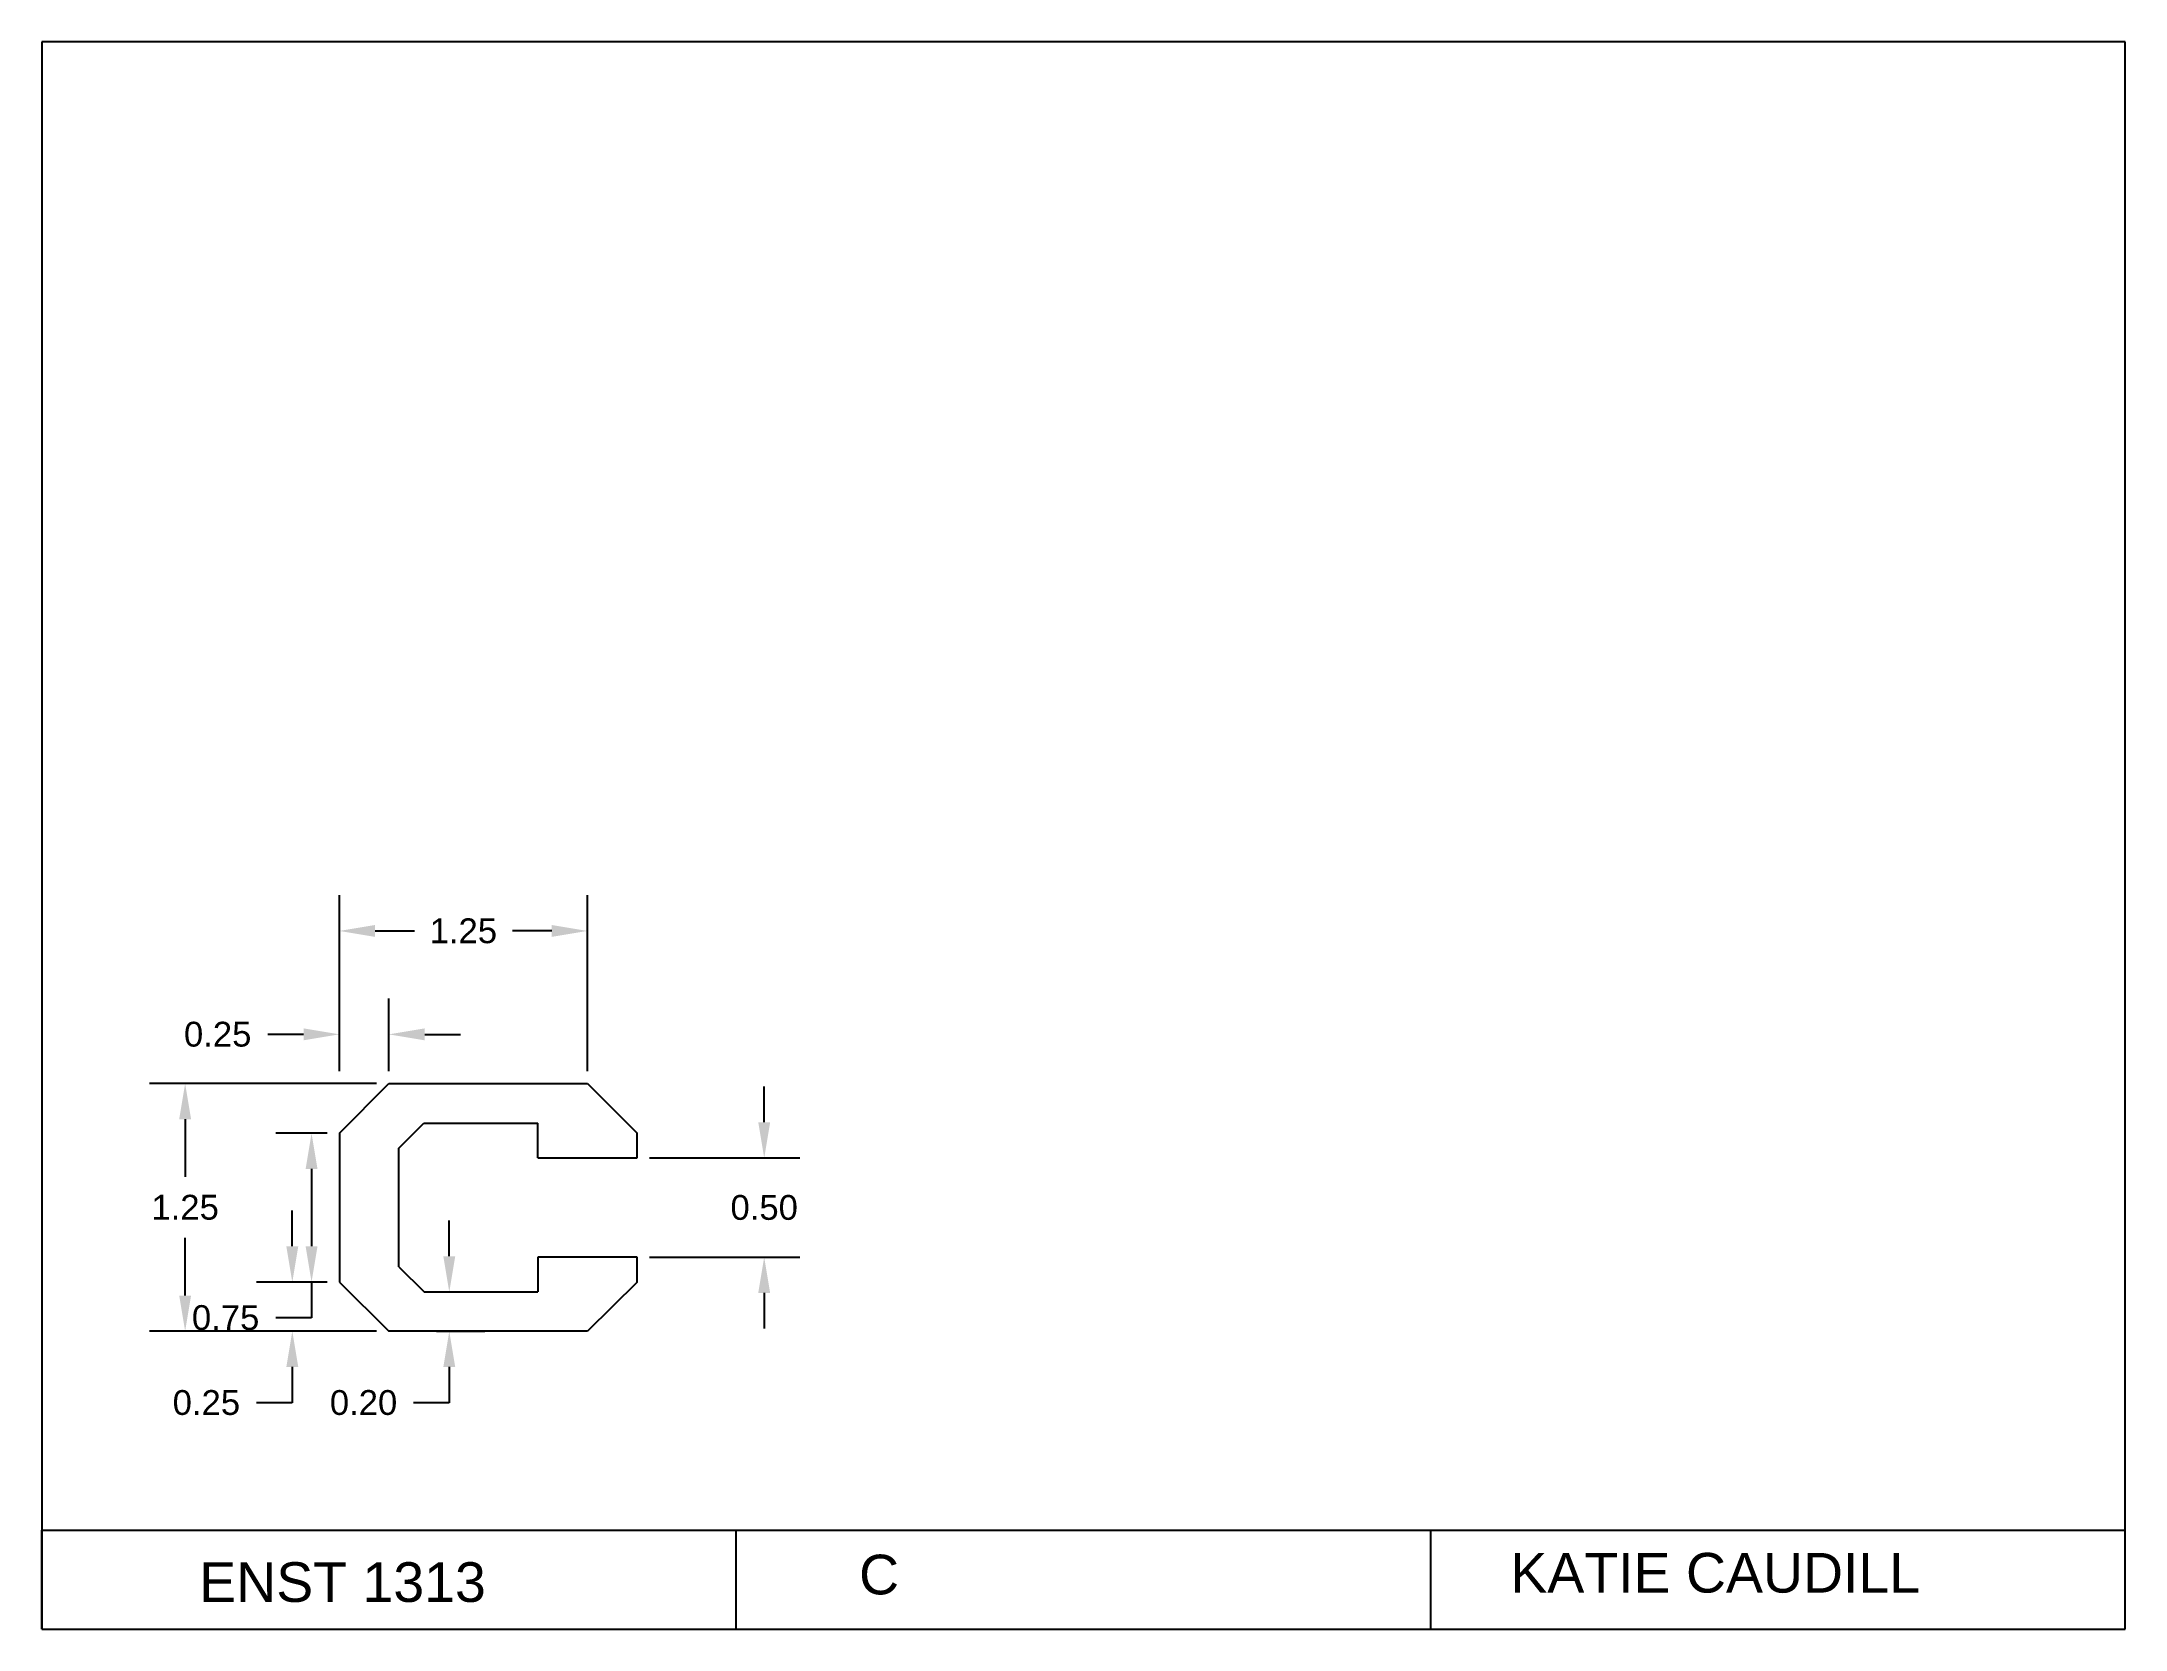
# Model space of a CAD drawing. Header units: inches. Extents: x 0.5 to 11, y 0.5 to 8.5.
import ezdxf

# ---------------------------------------------------------------- set-up
doc = ezdxf.new("R2010")
doc.units = ezdxf.units.IN
doc.header["$MEASUREMENT"] = 0
doc.styles.get("Standard").update_dxf_attribs({"font": 'arial.ttf'})
doc.dimstyles.get("Standard").update_dxf_attribs({"dimtxt": 0.125, "dimasz": 0.18, "dimexe": 0.18, "dimexo": 0.0625, "dimgap": 0.09, "dimtad": 0, "dimtih": 1, "dimtoh": 1, "dimzin": 0, "dimdsep": 46, "dimtxsty": 'Standard', "dimcen": 0.09, "dimadec": 0, "dimazin": 0, "dimtfac": 1, "dimtofl": 0, "dimtmove": 0, "dimatfit": 3, "dimfxl": 1, "dimtolj": 1, "dimtzin": 0, "dimarcsym": 0})

# ---------------------------------------------------------------- blocks, each defined once
blk = doc.blocks.new('*D2')
at = {"color": 0, "lineweight": -2, "transparency": 16777216}
for p, q in [((4.141, 3.055), (4.141, 3.235)), ((3.563, 2.875), (4.321, 2.875)), ((3.563, 2.375), (4.321, 2.375)), ((4.141, 2.195), (4.141, 2.015))]:
    blk.add_line(p, q, dxfattribs=at)
at = {"color": 0, "transparency": 16777216}
for points in [[(4.111, 3.055), (4.171, 3.055), (4.141, 2.875)], [(4.111, 2.195), (4.171, 2.195), (4.141, 2.375)]]:
    blk.add_solid(points, dxfattribs=at)
at = {"layer": 'Defpoints', "color": 0, "transparency": 16777216}
for p in [(3.5, 2.875), (3.5, 2.375), (4.141, 2.375)]:
    blk.add_point(p, dxfattribs=at)
at = {"color": 0, "transparency": 16777216, "insert": (4.141, 2.625), "char_height": 0.125, "attachment_point": 5}
blk.add_mtext('\\A1;0.50', dxfattribs=at)
blk = doc.blocks.new('*D4')
at = {"color": 0, "lineweight": -2, "transparency": 16777216}
for p, q in [((2.554, 2.38), (2.554, 2.56)), ((2.489, 2.2), (2.734, 2.2)), ((2.489, 2.002), (2.734, 2.002)), ((2.554, 1.822), (2.554, 1.642)), ((2.554, 1.642), (2.374, 1.642))]:
    blk.add_line(p, q, dxfattribs=at)
at = {"color": 0, "transparency": 16777216}
for points in [[(2.524, 2.38), (2.584, 2.38), (2.554, 2.2)], [(2.524, 1.822), (2.584, 1.822), (2.554, 2.002)]]:
    blk.add_solid(points, dxfattribs=at)
at = {"layer": 'Defpoints', "color": 0, "transparency": 16777216}
for p in [(2.427, 2.2), (2.427, 2.002), (2.554, 2.002)]:
    blk.add_point(p, dxfattribs=at)
at = {"color": 0, "transparency": 16777216, "insert": (2.122, 1.642), "char_height": 0.125, "attachment_point": 5}
blk.add_mtext('\\A1;0.20', dxfattribs=at)
blk = doc.blocks.new('*D5')
at = {"color": 0, "lineweight": -2, "transparency": 16777216}
for p, q in [((2, 3.312), (2, 4.199)), ((3.25, 3.312), (3.25, 4.199)), ((2.18, 4.019), (2.378, 4.019)), ((3.07, 4.019), (2.872, 4.019))]:
    blk.add_line(p, q, dxfattribs=at)
at = {"color": 0, "transparency": 16777216}
for points in [[(2.18, 4.049), (2.18, 3.989), (2, 4.019)], [(3.07, 4.049), (3.07, 3.989), (3.25, 4.019)]]:
    blk.add_solid(points, dxfattribs=at)
at = {"layer": 'Defpoints', "color": 0, "transparency": 16777216}
for p in [(2, 4.019), (2, 3.25), (3.25, 3.25)]:
    blk.add_point(p, dxfattribs=at)
at = {"color": 0, "transparency": 16777216, "insert": (2.625, 4.019), "char_height": 0.125, "attachment_point": 5}
blk.add_mtext('\\A1;1.25', dxfattribs=at)
blk = doc.blocks.new('*D6')
at = {"color": 0, "lineweight": -2, "transparency": 16777216}
for p, q in [((2, 3.312), (2, 3.678)), ((2.25, 3.312), (2.25, 3.678)), ((1.82, 3.498), (1.64, 3.498)), ((2.43, 3.498), (2.61, 3.498))]:
    blk.add_line(p, q, dxfattribs=at)
at = {"color": 0, "transparency": 16777216}
for points in [[(1.82, 3.528), (1.82, 3.468), (2, 3.498)], [(2.43, 3.528), (2.43, 3.468), (2.25, 3.498)]]:
    blk.add_solid(points, dxfattribs=at)
at = {"layer": 'Defpoints', "color": 0, "transparency": 16777216}
for p in [(2, 3.498), (2, 3.25), (2.25, 3.25)]:
    blk.add_point(p, dxfattribs=at)
at = {"color": 0, "transparency": 16777216, "insert": (1.387, 3.498), "char_height": 0.125, "attachment_point": 5}
blk.add_mtext('\\A1;0.25', dxfattribs=at)
blk = doc.blocks.new('*D7')
at = {"color": 0, "lineweight": -2, "transparency": 16777216}
for p, q in [((2.187, 3.25), (1.043, 3.25)), ((1.223, 3.07), (1.223, 2.78)), ((1.223, 2.182), (1.223, 2.472)), ((2.187, 2.002), (1.043, 2.002))]:
    blk.add_line(p, q, dxfattribs=at)
at = {"color": 0, "transparency": 16777216}
for points in [[(1.193, 3.07), (1.253, 3.07), (1.223, 3.25)], [(1.193, 2.182), (1.253, 2.182), (1.223, 2.002)]]:
    blk.add_solid(points, dxfattribs=at)
at = {"layer": 'Defpoints', "color": 0, "transparency": 16777216}
for p in [(2.25, 3.25), (1.223, 2.002), (2.25, 2.002)]:
    blk.add_point(p, dxfattribs=at)
at = {"color": 0, "transparency": 16777216, "insert": (1.223, 2.626), "char_height": 0.125, "attachment_point": 5}
blk.add_mtext('\\A1;1.25', dxfattribs=at)
blk = doc.blocks.new('*D8')
at = {"color": 0, "lineweight": -2, "transparency": 16777216}
for p, q in [((1.938, 3), (1.68, 3)), ((1.86, 2.82), (1.86, 2.43)), ((1.938, 2.25), (1.68, 2.25)), ((1.86, 2.25), (1.86, 2.07)), ((1.86, 2.07), (1.68, 2.07))]:
    blk.add_line(p, q, dxfattribs=at)
at = {"color": 0, "transparency": 16777216}
for points in [[(1.83, 2.82), (1.89, 2.82), (1.86, 3)], [(1.83, 2.43), (1.89, 2.43), (1.86, 2.25)]]:
    blk.add_solid(points, dxfattribs=at)
at = {"layer": 'Defpoints', "color": 0, "transparency": 16777216}
for p in [(2, 3), (1.86, 2.25), (2, 2.25)]:
    blk.add_point(p, dxfattribs=at)
at = {"color": 0, "transparency": 16777216, "insert": (1.427, 2.07), "char_height": 0.125, "attachment_point": 5}
blk.add_mtext('\\A1;0.75', dxfattribs=at)
blk = doc.blocks.new('*D9')
at = {"color": 0, "lineweight": -2, "transparency": 16777216}
for p, q in [((1.763, 2.43), (1.763, 2.61)), ((1.938, 2.25), (1.583, 2.25)), ((1.938, 2.002), (1.583, 2.002)), ((1.763, 1.822), (1.763, 1.642)), ((1.763, 1.642), (1.583, 1.642))]:
    blk.add_line(p, q, dxfattribs=at)
at = {"color": 0, "transparency": 16777216}
for points in [[(1.733, 2.43), (1.793, 2.43), (1.763, 2.25)], [(1.733, 1.822), (1.793, 1.822), (1.763, 2.002)]]:
    blk.add_solid(points, dxfattribs=at)
at = {"layer": 'Defpoints', "color": 0, "transparency": 16777216}
for p in [(2, 2.25), (1.763, 2.002), (2, 2.002)]:
    blk.add_point(p, dxfattribs=at)
at = {"color": 0, "transparency": 16777216, "insert": (1.33, 1.642), "char_height": 0.125, "attachment_point": 5}
blk.add_mtext('\\A1;0.25', dxfattribs=at)

msp = doc.modelspace()

# ---------------------------------------------------------------- linework, layer by layer
for p, q in [((11, 8.5), (0.5, 8.5)), ((0.5, 8.5), (0.5, 0.5)), ((11, 0.5), (11, 8.5)), ((2, 3), (2.25, 3.25)), ((2.25, 3.25), (3.25, 3.25)), ((3.25, 3.25), (3.5, 3)), ((2.3, 2.925), (2.425, 3.05)), ((2.425, 3.05), (3, 3.05)), ((3, 2.875), (3, 3.05)), ((2, 3), (2, 2.25)), ((3.5, 2.875), (3.5, 3)), ((2.3, 2.327), (2.3, 2.925)), ((3, 2.875), (3.5, 2.875)), ((2.3, 2.327), (2.427, 2.2)), ((3.5, 2.375), (3, 2.375)), ((3, 2.375), (3, 2.2)), ((3.5, 2.25), (3.5, 2.375)), ((2, 2.25), (2.25, 2.002)), ((3.5, 2.25), (3.25, 2.002)), ((2.427, 2.2), (3, 2.2)), ((2.25, 2.002), (2.25, 2.002)), ((3.25, 2.002), (2.25, 2.002)), ((0.5, 1), (11, 1)), ((0.5, 0.5), (0.5, 1)), ((4, 0.5), (4, 1)), ((7.5, 0.5), (7.5, 1)), ((0.5, 0.5), (11, 0.5))]:
    msp.add_line(p, q)

# ---------------------------------------------------------------- texts
at = {"char_height": 0.2, "attachment_point": 1}
for s, insert in [('ENST 1313', (1.294, 0.838)), ('C', (4.619, 0.876)), ('KATIE CAUDILL', (7.901, 0.885))]:
    msp.add_mtext_dynamic_manual_height_columns(s, width=2.70557, gutter_width=1, heights=[0], dxfattribs=dict(at, insert=insert))

# ---------------------------------------------------------------- dimensions: what is measured, and where the dimension line sits
for base, p1, picture, middle in [((2, 4.019), (3.25, 3.25), '*D5', (2.625, 4.019)), ((2, 3.498), (2.25, 3.25), '*D6', (1.387, 3.498))]:
    dim = msp.add_linear_dim(base=base, p1=p1, p2=(2, 3.25), dimstyle='Standard', override={"dimdec": 2})
    dim.commit()
    dim.dimension.update_dxf_attribs({"geometry": picture, "text_midpoint": middle})
dim = msp.add_aligned_dim(p1=(2.25, 3.25), p2=(2.25, 2.002), distance=-1.027, dimstyle='Standard', override={"dimdec": 2})
dim.commit()
dim.dimension.update_dxf_attribs({"geometry": '*D7', "text_midpoint": (1.223, 2.626)})
for base, p1, p2, picture, middle in [((4.141, 2.375), (3.5, 2.875), (3.5, 2.375), '*D2', (4.141, 2.625)), ((2.554, 2.002), (2.427, 2.2), (2.427, 2.002), '*D4', (2.122, 1.642))]:
    dim = msp.add_linear_dim(base=base, p1=p1, p2=p2, angle=90, dimstyle='Standard', override={"dimdec": 2})
    dim.commit()
    dim.dimension.update_dxf_attribs({"geometry": picture, "text_midpoint": middle})
for base, p1, p2, picture, middle in [((1.86, 2.25), (2, 3), (2, 2.25), '*D8', (1.427, 2.07)), ((1.763, 2.002), (2, 2.25), (2, 2.002), '*D9', (1.33, 1.642))]:
    dim = msp.add_linear_dim(base=base, p1=p1, p2=p2, angle=90, dimstyle='Standard')
    dim.commit()
    dim.dimension.update_dxf_attribs({"geometry": picture, "text_midpoint": middle})

doc.saveas('drawing.dxf')
